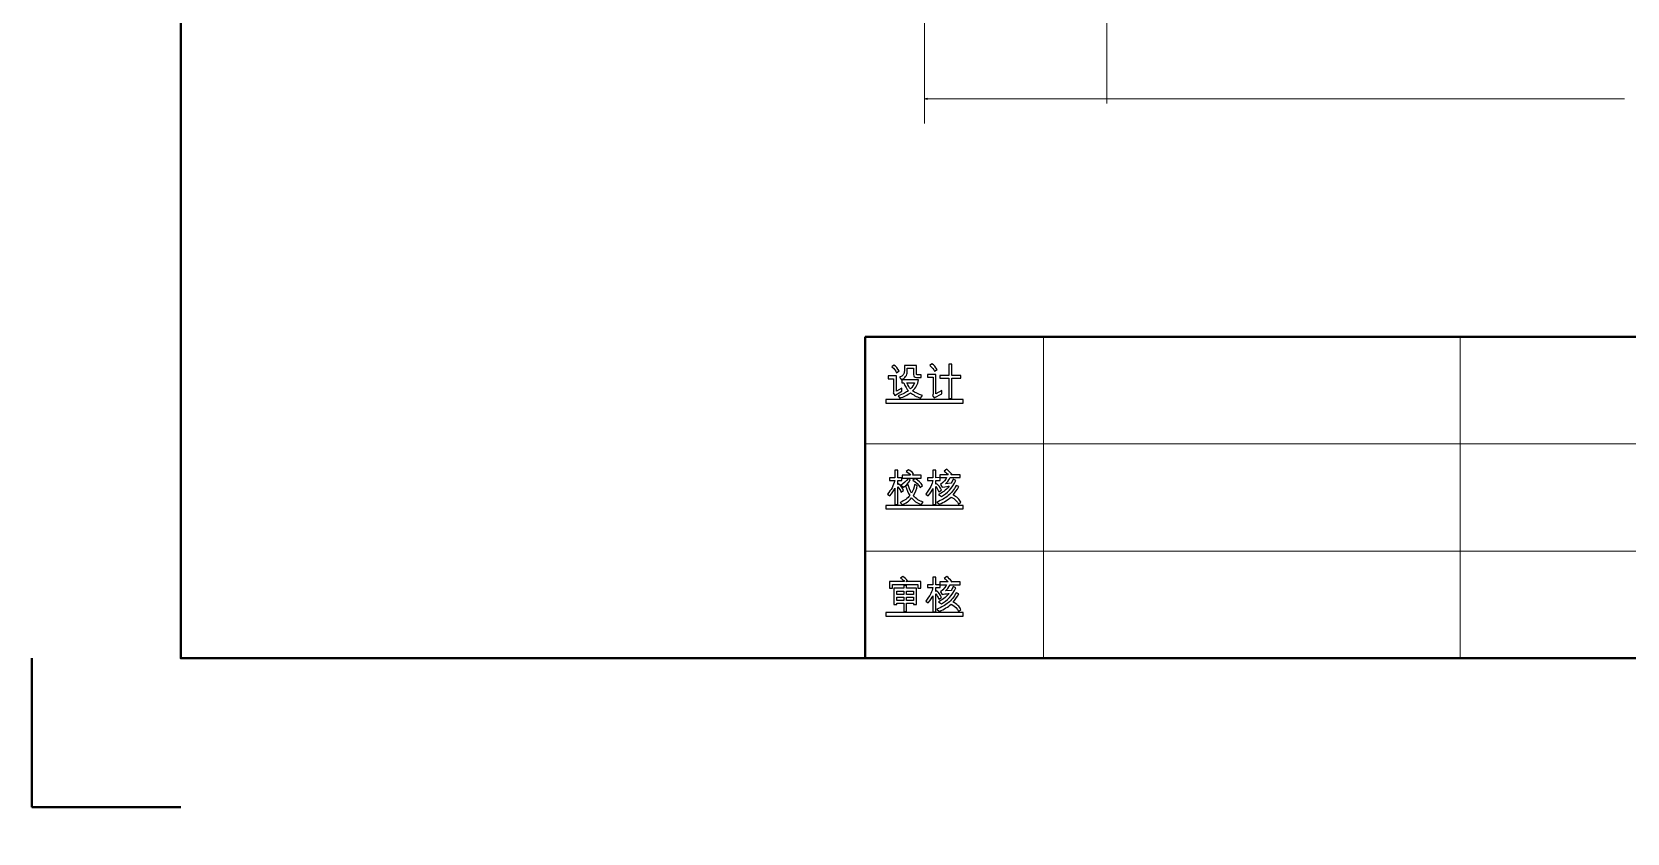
# Model space of a CAD drawing. Header units: millimetres. Extents: x -672 to 672, y -225 to 223.
# Drawn here: x -176.8 to -16, y -225.4 to -144.6 of the extents above; entities that cross this region are included whole.
import ezdxf

# ---------------------------------------------------------------- set-up
doc = ezdxf.new("R2010")
doc.units = ezdxf.units.MM
doc.header["$MEASUREMENT"] = 0
doc.layers.add('layer 1', color=7, linetype='Continuous')

msp = doc.modelspace()

# ---------------------------------------------------------------- hatches: boundary and pattern name
at = {"layer": 'layer 1', "true_color": 0xff0000}
h = msp.add_hatch(color=1, dxfattribs=at)
edge = h.paths.add_edge_path()
edge.add_spline(control_points=[(-86.5911, -151.2864), (-86.5911, -151.2864), (-86.8578, -151.3579), (-86.8578, -151.3579), (-86.8578, -151.3579), (-86.5911, -151.4293), (-86.5911, -151.4293), (-86.5911, -151.4293), (-86.5911, -151.2864), (-86.5911, -151.2864)], knot_values=[0, 0, 0, 0, 0.33333333, 0.33333333, 0.33333333, 0.66666667, 0.66666667, 0.66666667, 1, 1, 1, 1], degree=3, periodic=1)

# ---------------------------------------------------------------- linework, layer by layer
at = {"layer": 'layer 1', "lineweight": 40}
msp.add_open_spline([(123.1599, 207.75), (123.1599, 207.75), (-161.8401, 207.75), (-161.8401, 207.75), (-161.8401, 207.75), (-161.8401, -207.75), (-161.8401, -207.75), (-161.8401, -207.75), (123.1599, -207.75), (123.1599, -207.75), (123.1599, -207.75), (123.1599, 207.75), (123.1599, 207.75)], degree=3, knots=[0, 0, 0, 0, 0.25, 0.25, 0.25, 0.5, 0.5, 0.5, 0.75, 0.75, 0.75, 1, 1, 1, 1], dxfattribs=at)
at = {"layer": 'layer 1', "lineweight": 9}
for points in [[(-68.4578, -48.9807), (-68.4578, -46.8268), (-70.2039, -45.0807), (-72.3578, -45.0807), (-74.5117, -45.0807), (-76.2578, -46.8268), (-76.2578, -48.9807), (-76.2578, -51.1346), (-74.5117, -52.8807), (-72.3578, -52.8807), (-70.2039, -52.8807), (-68.4578, -51.1347), (-68.4578, -48.9808), (-68.4578, 54.4064), (-68.4578, -152.3679), (-68.4578, -48.9807)], [(-68.4578, -121.9807), (-68.4578, -119.8268), (-70.2039, -118.0807), (-72.3578, -118.0807), (-74.5117, -118.0807), (-76.2578, -119.8268), (-76.2578, -121.9807), (-76.2578, -124.1346), (-74.5117, -125.8807), (-72.3578, -125.8807), (-70.2039, -125.8807), (-68.4578, -124.1347), (-68.4578, -121.9808), (-68.4578, -18.5936), (-68.4578, -225.3679), (-68.4578, -121.9807)], [(-69.8578, -121.9807), (-69.8578, -120.6), (-70.9771, -119.4807), (-72.3578, -119.4807), (-73.7385, -119.4807), (-74.8578, -120.6), (-74.8578, -121.9807), (-74.8578, -123.3614), (-73.7385, -124.4807), (-72.3578, -124.4807), (-70.9771, -124.4807), (-69.8578, -123.3615), (-69.8578, -121.9808), (-69.8578, -55.7072), (-69.8578, -188.2543), (-69.8578, -121.9807)]]:
    msp.add_open_spline(points, degree=3, knots=[0, 0, 0, 0, 0.25, 0.25, 0.25, 0.5, 0.5, 0.5, 0.75, 0.75, 0.75, 1, 1, 1, 1.0001, 1.0001, 1.0001, 1.0001], dxfattribs=at)
at = {"layer": 'layer 1', "color": 1, "lineweight": 0}
for points in [[(-86.8578, -117.9807), (-86.8578, -117.9807), (-86.8578, -153.8579), (-86.8578, -153.8579)], [(-16.2609, -151.3579), (-16.2609, -151.3579), (-86.8578, -151.3579), (-86.8578, -151.3579)]]:
    msp.add_open_spline(points, degree=3, dxfattribs=at)
msp.add_open_spline([(-86.5911, -151.2864), (-86.5911, -151.2864), (-86.8578, -151.3579), (-86.8578, -151.3579), (-86.8578, -151.3579), (-86.5911, -151.4293), (-86.5911, -151.4293), (-86.5911, -151.4293), (-86.5911, -151.2864), (-86.5911, -151.2864)], degree=3, knots=[0, 0, 0, 0, 0.33333333, 0.33333333, 0.33333333, 0.66666667, 0.66666667, 0.66666667, 1, 1, 1, 1], dxfattribs=at)
at = {"layer": 'layer 1', "lineweight": 40}
for points in [[(-92.8401, -175.35), (-92.8401, -175.35), (123.1599, -175.35), (123.1599, -175.35)], [(-92.8401, -175.35), (-92.8401, -175.35), (-92.8401, -207.75), (-92.8401, -207.75)], [(-92.8401, -207.75), (-92.8401, -207.75), (123.1599, -207.75), (123.1599, -207.75)]]:
    msp.add_open_spline(points, degree=3, dxfattribs=at)
at = {"layer": 'layer 1', "lineweight": 9}
for points in [[(-74.8401, -175.35), (-74.8401, -175.35), (-74.8401, -207.75), (-74.8401, -207.75)], [(-32.8401, -175.35), (-32.8401, -175.35), (-32.8401, -207.75), (-32.8401, -207.75)], [(-92.8401, -186.15), (-92.8401, -186.15), (123.1599, -186.15), (123.1599, -186.15)], [(-92.8401, -196.95), (-92.8401, -196.95), (123.1599, -196.95), (123.1599, -196.95)]]:
    msp.add_open_spline(points, degree=3, dxfattribs=at)
at = {"layer": 'layer 1'}
for points, knots in [([(-89.4074, -178.7767), (-89.4074, -178.7767), (-89.6524, -178.9666), (-89.6524, -178.9666), (-89.7509, -178.7592), (-89.9156, -178.5622), (-90.1463, -178.3762), (-90.1463, -178.3762), (-89.9389, -178.1999), (-89.9389, -178.1999), (-89.725, -178.3425), (-89.5481, -178.535), (-89.4074, -178.7767)], [0, 0, 0, 0, 0.25, 0.25, 0.25, 0.5, 0.5, 0.5, 0.75, 0.75, 0.75, 1, 1, 1, 1]), ([(-87.1778, -179.4528), (-87.1778, -179.4528), (-87.6678, -179.4528), (-87.6678, -179.4528), (-87.7553, -179.4528), (-87.8253, -179.4249), (-87.8778, -179.3685), (-87.9303, -179.3121), (-87.9569, -179.2427), (-87.9569, -179.1604), (-87.9569, -179.1604), (-87.9569, -178.5265), (-87.9569, -178.5265), (-87.9569, -178.5265), (-88.5778, -178.5265), (-88.5778, -178.5265), (-88.5778, -178.5265), (-88.5778, -178.8889), (-88.5778, -178.8889), (-88.5778, -179.0522), (-88.6342, -179.2065), (-88.7476, -179.3516), (-88.861, -179.4962), (-89.003, -179.6044), (-89.1741, -179.6751), (-89.1741, -179.6751), (-89.3828, -179.4301), (-89.3828, -179.4301), (-89.2564, -179.3873), (-89.1514, -179.3257), (-89.0691, -179.2453), (-88.9868, -179.165), (-88.9336, -179.0904), (-88.9096, -179.0217), (-88.8857, -178.9537), (-88.874, -178.861), (-88.874, -178.745), (-88.874, -178.745), (-88.874, -178.2433), (-88.874, -178.2433), (-88.874, -178.2433), (-87.6607, -178.2433), (-87.6607, -178.2433), (-87.6607, -178.2433), (-87.6607, -179.1228), (-87.6607, -179.1228), (-87.6607, -179.1533), (-87.6393, -179.1682), (-87.5978, -179.1682), (-87.5978, -179.1682), (-87.1778, -179.1682), (-87.1778, -179.1682), (-87.1778, -179.1682), (-87.1778, -179.4528), (-87.1778, -179.4528)], [0, 0, 0, 0, 0.05555556, 0.05555556, 0.05555556, 0.11111111, 0.11111111, 0.11111111, 0.16666667, 0.16666667, 0.16666667, 0.22222222, 0.22222222, 0.22222222, 0.27777778, 0.27777778, 0.27777778, 0.33333333, 0.33333333, 0.33333333, 0.38888889, 0.38888889, 0.38888889, 0.44444444, 0.44444444, 0.44444444, 0.5, 0.5, 0.5, 0.55555556, 0.55555556, 0.55555556, 0.61111111, 0.61111111, 0.61111111, 0.66666667, 0.66666667, 0.66666667, 0.72222222, 0.72222222, 0.72222222, 0.77777778, 0.77777778, 0.77777778, 0.83333333, 0.83333333, 0.83333333, 0.88888889, 0.88888889, 0.88888889, 0.94444444, 0.94444444, 0.94444444, 1, 1, 1, 1]), ([(-85.5794, -178.64), (-85.5794, -178.64), (-85.8244, -178.8266), (-85.8244, -178.8266), (-85.9217, -178.6238), (-86.0869, -178.428), (-86.3196, -178.2394), (-86.3196, -178.2394), (-86.109, -178.0612), (-86.109, -178.0612), (-85.8912, -178.2102), (-85.7149, -178.4034), (-85.5794, -178.64)], [0, 0, 0, 0, 0.25, 0.25, 0.25, 0.5, 0.5, 0.5, 0.75, 0.75, 0.75, 1, 1, 1, 1]), ([(-83.1962, -179.5305), (-83.1962, -179.5305), (-84.1017, -179.5305), (-84.1017, -179.5305), (-84.1017, -179.5305), (-84.1017, -181.5839), (-84.1017, -181.5839), (-84.1017, -181.5839), (-84.3979, -181.5839), (-84.3979, -181.5839), (-84.3979, -181.5839), (-84.3979, -179.5305), (-84.3979, -179.5305), (-84.3979, -179.5305), (-85.304, -179.5305), (-85.304, -179.5305), (-85.304, -179.5305), (-85.304, -179.246), (-85.304, -179.246), (-85.304, -179.246), (-84.3979, -179.246), (-84.3979, -179.246), (-84.3979, -179.246), (-84.3979, -178.0916), (-84.3979, -178.0916), (-84.3979, -178.0916), (-84.1017, -178.0916), (-84.1017, -178.0916), (-84.1017, -178.0916), (-84.1017, -179.246), (-84.1017, -179.246), (-84.1017, -179.246), (-83.1962, -179.246), (-83.1962, -179.246), (-83.1962, -179.246), (-83.1962, -179.5305), (-83.1962, -179.5305)], [0, 0, 0, 0, 0.08333333, 0.08333333, 0.08333333, 0.16666667, 0.16666667, 0.16666667, 0.25, 0.25, 0.25, 0.33333333, 0.33333333, 0.33333333, 0.41666667, 0.41666667, 0.41666667, 0.5, 0.5, 0.5, 0.58333333, 0.58333333, 0.58333333, 0.66666667, 0.66666667, 0.66666667, 0.75, 0.75, 0.75, 0.83333333, 0.83333333, 0.83333333, 0.91666667, 0.91666667, 0.91666667, 1, 1, 1, 1]), ([(-89.1222, -180.8411), (-89.1222, -180.8411), (-89.8462, -181.2494), (-89.8462, -181.2494), (-89.8462, -181.2494), (-90.0167, -181.0005), (-90.0167, -181.0005), (-89.9843, -180.9422), (-89.9674, -180.8839), (-89.9674, -180.8262), (-89.9674, -180.8262), (-89.9674, -179.5688), (-89.9674, -179.5688), (-89.9674, -179.5688), (-90.5184, -179.5688), (-90.5184, -179.5688), (-90.5184, -179.5688), (-90.5184, -179.2862), (-90.5184, -179.2862), (-90.5184, -179.2862), (-89.6712, -179.2862), (-89.6712, -179.2862), (-89.6712, -179.2862), (-89.6712, -180.8184), (-89.6712, -180.8184), (-89.6712, -180.8184), (-89.1222, -180.5222), (-89.1222, -180.5222), (-89.1222, -180.5222), (-89.1222, -180.8411), (-89.1222, -180.8411)], [0, 0, 0, 0, 0.1, 0.1, 0.1, 0.2, 0.2, 0.2, 0.3, 0.3, 0.3, 0.4, 0.4, 0.4, 0.5, 0.5, 0.5, 0.6, 0.6, 0.6, 0.7, 0.7, 0.7, 0.8, 0.8, 0.8, 0.9, 0.9, 0.9, 1, 1, 1, 1]), ([(-87.0507, -181.2572), (-87.0507, -181.2572), (-87.2633, -181.5378), (-87.2633, -181.5378), (-87.6587, -181.3823), (-87.988, -181.1995), (-88.2511, -180.9889), (-88.5648, -181.2079), (-88.9271, -181.3914), (-89.3374, -181.5378), (-89.3374, -181.5378), (-89.4969, -181.2838), (-89.4969, -181.2838), (-89.014, -181.1127), (-88.6731, -180.948), (-88.4734, -180.7899), (-88.629, -180.6304), (-88.7858, -180.3621), (-88.944, -179.9849), (-88.944, -179.9849), (-89.1261, -179.9849), (-89.1261, -179.9849), (-89.1261, -179.9849), (-89.1261, -179.7016), (-89.1261, -179.7016), (-89.1261, -179.7016), (-87.4552, -179.7016), (-87.4552, -179.7016), (-87.5161, -180.1255), (-87.7119, -180.4859), (-88.0418, -180.7821), (-87.8013, -180.9733), (-87.4714, -181.1315), (-87.0507, -181.2572)], [0, 0, 0, 0, 0.09090909, 0.09090909, 0.09090909, 0.18181818, 0.18181818, 0.18181818, 0.27272727, 0.27272727, 0.27272727, 0.36363636, 0.36363636, 0.36363636, 0.45454545, 0.45454545, 0.45454545, 0.54545455, 0.54545455, 0.54545455, 0.63636364, 0.63636364, 0.63636364, 0.72727273, 0.72727273, 0.72727273, 0.81818182, 0.81818182, 0.81818182, 0.90909091, 0.90909091, 0.90909091, 1, 1, 1, 1]), ([(-87.8389, -179.9849), (-87.8389, -179.9849), (-88.6251, -179.9849), (-88.6251, -179.9849), (-88.5033, -180.2668), (-88.3801, -180.4697), (-88.255, -180.5922), (-88.0664, -180.4036), (-87.9277, -180.2014), (-87.8389, -179.9849)], [0, 0, 0, 0, 0.33333333, 0.33333333, 0.33333333, 0.66666667, 0.66666667, 0.66666667, 1, 1, 1, 1]), ([(-85.1063, -181.0939), (-85.1063, -181.0939), (-85.8679, -181.5132), (-85.8679, -181.5132), (-85.8679, -181.5132), (-86.0429, -181.2643), (-86.0429, -181.2643), (-86.0033, -181.2241), (-85.9839, -181.1697), (-85.9839, -181.101), (-85.9839, -181.101), (-85.9839, -179.434), (-85.9839, -179.434), (-85.9839, -179.434), (-86.5517, -179.434), (-86.5517, -179.434), (-86.5517, -179.434), (-86.5517, -179.1494), (-86.5517, -179.1494), (-86.5517, -179.1494), (-85.6896, -179.1494), (-85.6896, -179.1494), (-85.6896, -179.1494), (-85.6896, -181.09), (-85.6896, -181.09), (-85.6896, -181.09), (-85.1063, -180.7711), (-85.1063, -180.7711), (-85.1063, -180.7711), (-85.1063, -181.0939), (-85.1063, -181.0939)], [0, 0, 0, 0, 0.1, 0.1, 0.1, 0.2, 0.2, 0.2, 0.3, 0.3, 0.3, 0.4, 0.4, 0.4, 0.5, 0.5, 0.5, 0.6, 0.6, 0.6, 0.7, 0.7, 0.7, 0.8, 0.8, 0.8, 0.9, 0.9, 0.9, 1, 1, 1, 1]), ([(-90.729, -181.6807), (-90.729, -181.6807), (-82.9512, -181.6807), (-82.9512, -181.6807), (-82.9512, -181.6807), (-82.9512, -182.0342), (-82.9512, -182.0342), (-82.9512, -182.0342), (-90.729, -182.0342), (-90.729, -182.0342), (-90.729, -182.0342), (-90.729, -181.6807), (-90.729, -181.6807)], [0, 0, 0, 0, 0.25, 0.25, 0.25, 0.5, 0.5, 0.5, 0.75, 0.75, 0.75, 1, 1, 1, 1]), ([(-88.9557, -190.8487), (-88.9557, -190.8487), (-89.2156, -190.9932), (-89.2156, -190.9932), (-89.2804, -190.8046), (-89.3893, -190.6354), (-89.5422, -190.4864), (-89.5422, -190.4864), (-89.5422, -192.2597), (-89.5422, -192.2597), (-89.5422, -192.2597), (-89.8346, -192.2597), (-89.8346, -192.2597), (-89.8346, -192.2597), (-89.8346, -190.6153), (-89.8346, -190.6153), (-89.8346, -190.6153), (-89.8423, -190.6153), (-89.8423, -190.6153), (-89.9182, -190.8331), (-90.0828, -191.0846), (-90.3362, -191.3691), (-90.3362, -191.3691), (-90.5845, -191.1987), (-90.5845, -191.1987), (-90.2098, -190.7955), (-89.9622, -190.3418), (-89.8423, -189.8369), (-89.8423, -189.8369), (-90.3874, -189.8369), (-90.3874, -189.8369), (-90.3874, -189.8369), (-90.3874, -189.5576), (-90.3874, -189.5576), (-90.3874, -189.5576), (-89.8346, -189.5576), (-89.8346, -189.5576), (-89.8346, -189.5576), (-89.8346, -188.8038), (-89.8346, -188.8038), (-89.8346, -188.8038), (-89.5422, -188.8038), (-89.5422, -188.8038), (-89.5422, -188.8038), (-89.5422, -189.5537), (-89.5422, -189.5537), (-89.5422, -189.5537), (-89.119, -189.5537), (-89.119, -189.5537), (-89.119, -189.5537), (-89.119, -189.8369), (-89.119, -189.8369), (-89.119, -189.8369), (-89.5422, -189.8369), (-89.5422, -189.8369), (-89.5422, -189.8369), (-89.5383, -190.2375), (-89.5383, -190.2375), (-89.5383, -190.2375), (-89.4528, -190.1675), (-89.4528, -190.1675), (-89.1961, -190.4066), (-89.0302, -190.6335), (-88.9557, -190.8487)], [0, 0, 0, 0, 0.04761905, 0.04761905, 0.04761905, 0.0952381, 0.0952381, 0.0952381, 0.14285714, 0.14285714, 0.14285714, 0.19047619, 0.19047619, 0.19047619, 0.23809524, 0.23809524, 0.23809524, 0.28571429, 0.28571429, 0.28571429, 0.33333333, 0.33333333, 0.33333333, 0.38095238, 0.38095238, 0.38095238, 0.42857143, 0.42857143, 0.42857143, 0.47619048, 0.47619048, 0.47619048, 0.52380952, 0.52380952, 0.52380952, 0.57142857, 0.57142857, 0.57142857, 0.61904762, 0.61904762, 0.61904762, 0.66666667, 0.66666667, 0.66666667, 0.71428571, 0.71428571, 0.71428571, 0.76190476, 0.76190476, 0.76190476, 0.80952381, 0.80952381, 0.80952381, 0.85714286, 0.85714286, 0.85714286, 0.9047619, 0.9047619, 0.9047619, 0.95238095, 0.95238095, 0.95238095, 1, 1, 1, 1]), ([(-88.2796, -189.7799), (-88.4644, -190.0813), (-88.6945, -190.3224), (-88.9706, -190.5032), (-88.9706, -190.5032), (-89.2117, -190.2926), (-89.2117, -190.2926), (-88.9433, -190.148), (-88.7061, -189.9231), (-88.4994, -189.6165), (-88.4994, -189.6165), (-88.2796, -189.7799), (-88.2796, -189.7799)], [0, 0, 0, 0, 0.25, 0.25, 0.25, 0.5, 0.5, 0.5, 0.75, 0.75, 0.75, 1, 1, 1, 1]), ([(-87.1856, -189.5841), (-87.1856, -189.5841), (-89.0924, -189.5841), (-89.0924, -189.5841), (-89.0924, -189.5841), (-89.0957, -189.3015), (-89.0957, -189.3015), (-89.0957, -189.3015), (-88.2472, -189.3015), (-88.2472, -189.3015), (-88.3114, -189.1771), (-88.4611, -189.0514), (-88.6951, -188.9237), (-88.6951, -188.9237), (-88.4695, -188.7526), (-88.4695, -188.7526), (-88.2783, -188.8135), (-88.102, -188.9606), (-87.9413, -189.1952), (-87.9413, -189.1952), (-88.0612, -189.3015), (-88.0612, -189.3015), (-88.0612, -189.3015), (-87.1856, -189.3015), (-87.1856, -189.3015), (-87.1856, -189.3015), (-87.1856, -189.5841), (-87.1856, -189.5841)], [0, 0, 0, 0, 0.11111111, 0.11111111, 0.11111111, 0.22222222, 0.22222222, 0.22222222, 0.33333333, 0.33333333, 0.33333333, 0.44444444, 0.44444444, 0.44444444, 0.55555556, 0.55555556, 0.55555556, 0.66666667, 0.66666667, 0.66666667, 0.77777778, 0.77777778, 0.77777778, 0.88888889, 0.88888889, 0.88888889, 1, 1, 1, 1]), ([(-87.0624, -190.3399), (-87.0624, -190.3399), (-87.2996, -190.5298), (-87.2996, -190.5298), (-87.4487, -190.2452), (-87.6892, -190.0067), (-88.0191, -189.8142), (-88.0191, -189.8142), (-87.7858, -189.6282), (-87.7858, -189.6282), (-87.4461, -189.8291), (-87.205, -190.0664), (-87.0624, -190.3399)], [0, 0, 0, 0, 0.25, 0.25, 0.25, 0.5, 0.5, 0.5, 0.75, 0.75, 0.75, 1, 1, 1, 1]), ([(-85.1329, -190.8091), (-85.1329, -190.8091), (-85.4006, -190.9764), (-85.4006, -190.9764), (-85.4602, -190.7929), (-85.5652, -190.6166), (-85.7162, -190.4481), (-85.7162, -190.4481), (-85.7162, -192.2558), (-85.7162, -192.2558), (-85.7162, -192.2558), (-86.0124, -192.2558), (-86.0124, -192.2558), (-86.0124, -192.2558), (-86.0124, -190.6536), (-86.0124, -190.6536), (-86.0124, -190.6536), (-86.0195, -190.6536), (-86.0195, -190.6536), (-86.0844, -190.8331), (-86.2386, -191.0742), (-86.483, -191.3769), (-86.483, -191.3769), (-86.7202, -191.2019), (-86.7202, -191.2019), (-86.2801, -190.6302), (-86.0435, -190.1714), (-86.0124, -189.8252), (-86.0124, -189.8252), (-86.5439, -189.8252), (-86.5439, -189.8252), (-86.5439, -189.8252), (-86.5439, -189.5504), (-86.5439, -189.5504), (-86.5439, -189.5504), (-86.0124, -189.5504), (-86.0124, -189.5504), (-86.0124, -189.5504), (-86.0124, -188.7869), (-86.0124, -188.7869), (-86.0124, -188.7869), (-85.7162, -188.7908), (-85.7162, -188.7908), (-85.7162, -188.7908), (-85.7162, -189.5504), (-85.7162, -189.5504), (-85.7162, -189.5504), (-85.2528, -189.5465), (-85.2528, -189.5465), (-85.2528, -189.5465), (-85.2528, -189.8252), (-85.2528, -189.8252), (-85.2528, -189.8252), (-85.7194, -189.8252), (-85.7194, -189.8252), (-85.7194, -189.8252), (-85.7194, -190.2109), (-85.7194, -190.2109), (-85.7194, -190.2109), (-85.6041, -190.1558), (-85.6041, -190.1558), (-85.4038, -190.323), (-85.2469, -190.5408), (-85.1329, -190.8091)], [0, 0, 0, 0, 0.04761905, 0.04761905, 0.04761905, 0.0952381, 0.0952381, 0.0952381, 0.14285714, 0.14285714, 0.14285714, 0.19047619, 0.19047619, 0.19047619, 0.23809524, 0.23809524, 0.23809524, 0.28571429, 0.28571429, 0.28571429, 0.33333333, 0.33333333, 0.33333333, 0.38095238, 0.38095238, 0.38095238, 0.42857143, 0.42857143, 0.42857143, 0.47619048, 0.47619048, 0.47619048, 0.52380952, 0.52380952, 0.52380952, 0.57142857, 0.57142857, 0.57142857, 0.61904762, 0.61904762, 0.61904762, 0.66666667, 0.66666667, 0.66666667, 0.71428571, 0.71428571, 0.71428571, 0.76190476, 0.76190476, 0.76190476, 0.80952381, 0.80952381, 0.80952381, 0.85714286, 0.85714286, 0.85714286, 0.9047619, 0.9047619, 0.9047619, 0.95238095, 0.95238095, 0.95238095, 1, 1, 1, 1]), ([(-83.2623, -189.531), (-83.2623, -189.531), (-84.2689, -189.531), (-84.2689, -189.531), (-84.4387, -189.8486), (-84.5904, -190.056), (-84.7245, -190.1519), (-84.7245, -190.1519), (-84.7174, -190.1597), (-84.7174, -190.1597), (-84.7174, -190.1597), (-84.1645, -190.1027), (-84.1645, -190.1027), (-84.0822, -189.9737), (-84.0109, -189.8427), (-83.95, -189.7099), (-83.95, -189.7099), (-83.6901, -189.8369), (-83.6901, -189.8369), (-84.0647, -190.6127), (-84.5456, -191.1507), (-85.1329, -191.4508), (-85.1329, -191.4508), (-85.4291, -191.246), (-85.4291, -191.246), (-85.07, -191.0963), (-84.7155, -190.8176), (-84.3661, -190.4086), (-84.4406, -190.4138), (-84.6766, -190.4488), (-85.0739, -190.5149), (-85.0739, -190.5149), (-85.2301, -190.2375), (-85.2301, -190.2375), (-84.9131, -189.9769), (-84.709, -189.741), (-84.6163, -189.531), (-84.6163, -189.531), (-85.2923, -189.531), (-85.2923, -189.531), (-85.2923, -189.531), (-85.2923, -189.2464), (-85.2923, -189.2464), (-85.2923, -189.2464), (-84.4439, -189.2464), (-84.4439, -189.2464), (-84.532, -189.1376), (-84.6669, -189.0235), (-84.8483, -188.9042), (-84.8483, -188.9042), (-84.6105, -188.7052), (-84.6105, -188.7052), (-84.4244, -188.8381), (-84.2566, -189.0014), (-84.1056, -189.1952), (-84.1056, -189.1952), (-84.1723, -189.2426), (-84.1723, -189.2426), (-84.1723, -189.2426), (-84.1723, -189.2503), (-84.1723, -189.2503), (-84.1723, -189.2503), (-83.2623, -189.2503), (-83.2623, -189.2503), (-83.2623, -189.2503), (-83.2623, -189.531), (-83.2623, -189.531)], [0, 0, 0, 0, 0.04545455, 0.04545455, 0.04545455, 0.09090909, 0.09090909, 0.09090909, 0.13636364, 0.13636364, 0.13636364, 0.18181818, 0.18181818, 0.18181818, 0.22727273, 0.22727273, 0.22727273, 0.27272727, 0.27272727, 0.27272727, 0.31818182, 0.31818182, 0.31818182, 0.36363636, 0.36363636, 0.36363636, 0.40909091, 0.40909091, 0.40909091, 0.45454545, 0.45454545, 0.45454545, 0.5, 0.5, 0.5, 0.54545455, 0.54545455, 0.54545455, 0.59090909, 0.59090909, 0.59090909, 0.63636364, 0.63636364, 0.63636364, 0.68181818, 0.68181818, 0.68181818, 0.72727273, 0.72727273, 0.72727273, 0.77272727, 0.77272727, 0.77272727, 0.81818182, 0.81818182, 0.81818182, 0.86363636, 0.86363636, 0.86363636, 0.90909091, 0.90909091, 0.90909091, 0.95454545, 0.95454545, 0.95454545, 1, 1, 1, 1]), ([(-86.9846, -192.0076), (-86.9846, -192.0076), (-87.1856, -192.2675), (-87.1856, -192.2675), (-87.6095, -192.0951), (-87.9303, -191.8715), (-88.1468, -191.5953), (-88.4086, -191.889), (-88.7197, -192.1184), (-89.0808, -192.2843), (-89.0808, -192.2843), (-89.2856, -192.0432), (-89.2856, -192.0432), (-88.8617, -191.8559), (-88.5415, -191.6278), (-88.325, -191.3581), (-88.5123, -191.0794), (-88.6556, -190.7515), (-88.7541, -190.3742), (-88.7541, -190.3742), (-88.4961, -190.2524), (-88.4961, -190.2524), (-88.4378, -190.5324), (-88.3237, -190.8195), (-88.1539, -191.1131), (-87.9983, -190.8584), (-87.8959, -190.5602), (-87.8467, -190.2187), (-87.8467, -190.2187), (-87.5712, -190.3269), (-87.5712, -190.3269), (-87.6166, -190.6912), (-87.7501, -191.0353), (-87.9718, -191.3581), (-87.6808, -191.6932), (-87.3515, -191.9097), (-86.9846, -192.0076)], [0, 0, 0, 0, 0.08333333, 0.08333333, 0.08333333, 0.16666667, 0.16666667, 0.16666667, 0.25, 0.25, 0.25, 0.33333333, 0.33333333, 0.33333333, 0.41666667, 0.41666667, 0.41666667, 0.5, 0.5, 0.5, 0.58333333, 0.58333333, 0.58333333, 0.66666667, 0.66666667, 0.66666667, 0.75, 0.75, 0.75, 0.83333333, 0.83333333, 0.83333333, 0.91666667, 0.91666667, 0.91666667, 1, 1, 1, 1]), ([(-83.1735, -192.0186), (-83.1735, -192.0186), (-83.4107, -192.2221), (-83.4107, -192.2221), (-83.5248, -191.9434), (-83.7782, -191.7023), (-84.1723, -191.4981), (-84.4569, -191.7645), (-84.8477, -192.0089), (-85.3435, -192.2331), (-85.3435, -192.2331), (-85.5924, -192.0037), (-85.5924, -192.0037), (-85.1219, -191.8164), (-84.7401, -191.5986), (-84.4478, -191.3503), (-84.1548, -191.1021), (-83.8884, -190.7657), (-83.648, -190.3399), (-83.648, -190.3399), (-83.3939, -190.452), (-83.3939, -190.452), (-83.5786, -190.7936), (-83.7679, -191.071), (-83.9617, -191.2836), (-83.5942, -191.4839), (-83.3317, -191.7289), (-83.1735, -192.0186)], [0, 0, 0, 0, 0.11111111, 0.11111111, 0.11111111, 0.22222222, 0.22222222, 0.22222222, 0.33333333, 0.33333333, 0.33333333, 0.44444444, 0.44444444, 0.44444444, 0.55555556, 0.55555556, 0.55555556, 0.66666667, 0.66666667, 0.66666667, 0.77777778, 0.77777778, 0.77777778, 0.88888889, 0.88888889, 0.88888889, 1, 1, 1, 1]), ([(-90.729, -192.3494), (-90.729, -192.3494), (-82.9512, -192.3494), (-82.9512, -192.3494), (-82.9512, -192.3494), (-82.9512, -192.7029), (-82.9512, -192.7029), (-82.9512, -192.7029), (-90.729, -192.7029), (-90.729, -192.7029), (-90.729, -192.7029), (-90.729, -192.3494), (-90.729, -192.3494)], [0, 0, 0, 0, 0.25, 0.25, 0.25, 0.5, 0.5, 0.5, 0.75, 0.75, 0.75, 1, 1, 1, 1]), ([(-87.2141, -200.6732), (-87.2141, -200.6732), (-87.5083, -200.6732), (-87.5083, -200.6732), (-87.5083, -200.6732), (-87.5083, -200.3102), (-87.5083, -200.3102), (-87.5083, -200.3102), (-90.0873, -200.3102), (-90.0873, -200.3102), (-90.0873, -200.3102), (-90.0873, -200.6732), (-90.0873, -200.6732), (-90.0873, -200.6732), (-90.3835, -200.6732), (-90.3835, -200.6732), (-90.3835, -200.6732), (-90.3835, -200.027), (-90.3835, -200.027), (-90.3835, -200.027), (-88.8513, -200.027), (-88.8513, -200.027), (-88.9446, -199.8844), (-89.0795, -199.7703), (-89.2558, -199.6854), (-89.2558, -199.6854), (-89.0373, -199.5221), (-89.0373, -199.5221), (-88.8507, -199.6109), (-88.6899, -199.7522), (-88.5551, -199.946), (-88.5551, -199.946), (-88.6802, -200.0199), (-88.6802, -200.0199), (-88.6802, -200.0199), (-88.6802, -200.027), (-88.6802, -200.027), (-88.6802, -200.027), (-87.2141, -200.027), (-87.2141, -200.027), (-87.2141, -200.027), (-87.2141, -200.6732), (-87.2141, -200.6732)], [0, 0, 0, 0, 0.07142857, 0.07142857, 0.07142857, 0.14285714, 0.14285714, 0.14285714, 0.21428571, 0.21428571, 0.21428571, 0.28571429, 0.28571429, 0.28571429, 0.35714286, 0.35714286, 0.35714286, 0.42857143, 0.42857143, 0.42857143, 0.5, 0.5, 0.5, 0.57142857, 0.57142857, 0.57142857, 0.64285714, 0.64285714, 0.64285714, 0.71428571, 0.71428571, 0.71428571, 0.78571429, 0.78571429, 0.78571429, 0.85714286, 0.85714286, 0.85714286, 0.92857143, 0.92857143, 0.92857143, 1, 1, 1, 1]), ([(-87.6568, -202.3403), (-87.6568, -202.3403), (-87.953, -202.3403), (-87.953, -202.3403), (-87.953, -202.3403), (-87.953, -202.2093), (-87.953, -202.2093), (-87.953, -202.2093), (-88.6478, -202.2093), (-88.6478, -202.2093), (-88.6478, -202.2093), (-88.6478, -203.0292), (-88.6478, -203.0292), (-88.6478, -203.0292), (-88.944, -203.0292), (-88.944, -203.0292), (-88.944, -203.0292), (-88.944, -202.2093), (-88.944, -202.2093), (-88.944, -202.2093), (-89.6408, -202.2093), (-89.6408, -202.2093), (-89.6408, -202.2093), (-89.6408, -202.3403), (-89.6408, -202.3403), (-89.6408, -202.3403), (-89.935, -202.3403), (-89.935, -202.3403), (-89.935, -202.3403), (-89.935, -200.6881), (-89.935, -200.6881), (-89.935, -200.6881), (-88.944, -200.6881), (-88.944, -200.6881), (-88.944, -200.6881), (-88.944, -200.4204), (-88.944, -200.4204), (-88.944, -200.4204), (-88.6478, -200.4204), (-88.6478, -200.4204), (-88.6478, -200.4204), (-88.6478, -200.6881), (-88.6478, -200.6881), (-88.6478, -200.6881), (-87.6568, -200.6881), (-87.6568, -200.6881), (-87.6568, -200.6881), (-87.6568, -202.3403), (-87.6568, -202.3403)], [0, 0, 0, 0, 0.0625, 0.0625, 0.0625, 0.125, 0.125, 0.125, 0.1875, 0.1875, 0.1875, 0.25, 0.25, 0.25, 0.3125, 0.3125, 0.3125, 0.375, 0.375, 0.375, 0.4375, 0.4375, 0.4375, 0.5, 0.5, 0.5, 0.5625, 0.5625, 0.5625, 0.625, 0.625, 0.625, 0.6875, 0.6875, 0.6875, 0.75, 0.75, 0.75, 0.8125, 0.8125, 0.8125, 0.875, 0.875, 0.875, 0.9375, 0.9375, 0.9375, 1, 1, 1, 1]), ([(-88.944, -201.311), (-88.944, -201.311), (-88.944, -200.9714), (-88.944, -200.9714), (-88.944, -200.9714), (-89.6408, -200.9714), (-89.6408, -200.9714), (-89.6408, -200.9714), (-89.6408, -201.311), (-89.6408, -201.311), (-89.6408, -201.311), (-88.944, -201.311), (-88.944, -201.311)], [0, 0, 0, 0, 0.25, 0.25, 0.25, 0.5, 0.5, 0.5, 0.75, 0.75, 0.75, 1, 1, 1, 1]), ([(-87.953, -201.311), (-87.953, -201.311), (-87.953, -200.9714), (-87.953, -200.9714), (-87.953, -200.9714), (-88.6478, -200.9714), (-88.6478, -200.9714), (-88.6478, -200.9714), (-88.6478, -201.311), (-88.6478, -201.311), (-88.6478, -201.311), (-87.953, -201.311), (-87.953, -201.311)], [0, 0, 0, 0, 0.25, 0.25, 0.25, 0.5, 0.5, 0.5, 0.75, 0.75, 0.75, 1, 1, 1, 1]), ([(-85.1329, -201.6091), (-85.1329, -201.6091), (-85.4006, -201.7764), (-85.4006, -201.7764), (-85.4602, -201.5929), (-85.5652, -201.4166), (-85.7162, -201.2481), (-85.7162, -201.2481), (-85.7162, -203.0558), (-85.7162, -203.0558), (-85.7162, -203.0558), (-86.0124, -203.0558), (-86.0124, -203.0558), (-86.0124, -203.0558), (-86.0124, -201.4536), (-86.0124, -201.4536), (-86.0124, -201.4536), (-86.0195, -201.4536), (-86.0195, -201.4536), (-86.0844, -201.6331), (-86.2386, -201.8742), (-86.483, -202.1769), (-86.483, -202.1769), (-86.7202, -202.0019), (-86.7202, -202.0019), (-86.2801, -201.4302), (-86.0435, -200.9714), (-86.0124, -200.6252), (-86.0124, -200.6252), (-86.5439, -200.6252), (-86.5439, -200.6252), (-86.5439, -200.6252), (-86.5439, -200.3504), (-86.5439, -200.3504), (-86.5439, -200.3504), (-86.0124, -200.3504), (-86.0124, -200.3504), (-86.0124, -200.3504), (-86.0124, -199.5869), (-86.0124, -199.5869), (-86.0124, -199.5869), (-85.7162, -199.5908), (-85.7162, -199.5908), (-85.7162, -199.5908), (-85.7162, -200.3504), (-85.7162, -200.3504), (-85.7162, -200.3504), (-85.2528, -200.3465), (-85.2528, -200.3465), (-85.2528, -200.3465), (-85.2528, -200.6252), (-85.2528, -200.6252), (-85.2528, -200.6252), (-85.7194, -200.6252), (-85.7194, -200.6252), (-85.7194, -200.6252), (-85.7194, -201.0109), (-85.7194, -201.0109), (-85.7194, -201.0109), (-85.6041, -200.9558), (-85.6041, -200.9558), (-85.4038, -201.123), (-85.2469, -201.3408), (-85.1329, -201.6091)], [0, 0, 0, 0, 0.04761905, 0.04761905, 0.04761905, 0.0952381, 0.0952381, 0.0952381, 0.14285714, 0.14285714, 0.14285714, 0.19047619, 0.19047619, 0.19047619, 0.23809524, 0.23809524, 0.23809524, 0.28571429, 0.28571429, 0.28571429, 0.33333333, 0.33333333, 0.33333333, 0.38095238, 0.38095238, 0.38095238, 0.42857143, 0.42857143, 0.42857143, 0.47619048, 0.47619048, 0.47619048, 0.52380952, 0.52380952, 0.52380952, 0.57142857, 0.57142857, 0.57142857, 0.61904762, 0.61904762, 0.61904762, 0.66666667, 0.66666667, 0.66666667, 0.71428571, 0.71428571, 0.71428571, 0.76190476, 0.76190476, 0.76190476, 0.80952381, 0.80952381, 0.80952381, 0.85714286, 0.85714286, 0.85714286, 0.9047619, 0.9047619, 0.9047619, 0.95238095, 0.95238095, 0.95238095, 1, 1, 1, 1]), ([(-83.2623, -200.331), (-83.2623, -200.331), (-84.2689, -200.331), (-84.2689, -200.331), (-84.4387, -200.6486), (-84.5904, -200.856), (-84.7245, -200.9519), (-84.7245, -200.9519), (-84.7174, -200.9597), (-84.7174, -200.9597), (-84.7174, -200.9597), (-84.1645, -200.9027), (-84.1645, -200.9027), (-84.0822, -200.7737), (-84.0109, -200.6427), (-83.95, -200.5099), (-83.95, -200.5099), (-83.6901, -200.6369), (-83.6901, -200.6369), (-84.0647, -201.4127), (-84.5456, -201.9507), (-85.1329, -202.2508), (-85.1329, -202.2508), (-85.4291, -202.046), (-85.4291, -202.046), (-85.07, -201.8963), (-84.7155, -201.6176), (-84.3661, -201.2086), (-84.4406, -201.2138), (-84.6766, -201.2488), (-85.0739, -201.3149), (-85.0739, -201.3149), (-85.2301, -201.0375), (-85.2301, -201.0375), (-84.9131, -200.7769), (-84.709, -200.541), (-84.6163, -200.331), (-84.6163, -200.331), (-85.2923, -200.331), (-85.2923, -200.331), (-85.2923, -200.331), (-85.2923, -200.0464), (-85.2923, -200.0464), (-85.2923, -200.0464), (-84.4439, -200.0464), (-84.4439, -200.0464), (-84.532, -199.9376), (-84.6669, -199.8235), (-84.8483, -199.7042), (-84.8483, -199.7042), (-84.6105, -199.5052), (-84.6105, -199.5052), (-84.4244, -199.6381), (-84.2566, -199.8014), (-84.1056, -199.9952), (-84.1056, -199.9952), (-84.1723, -200.0426), (-84.1723, -200.0426), (-84.1723, -200.0426), (-84.1723, -200.0503), (-84.1723, -200.0503), (-84.1723, -200.0503), (-83.2623, -200.0503), (-83.2623, -200.0503), (-83.2623, -200.0503), (-83.2623, -200.331), (-83.2623, -200.331)], [0, 0, 0, 0, 0.04545455, 0.04545455, 0.04545455, 0.09090909, 0.09090909, 0.09090909, 0.13636364, 0.13636364, 0.13636364, 0.18181818, 0.18181818, 0.18181818, 0.22727273, 0.22727273, 0.22727273, 0.27272727, 0.27272727, 0.27272727, 0.31818182, 0.31818182, 0.31818182, 0.36363636, 0.36363636, 0.36363636, 0.40909091, 0.40909091, 0.40909091, 0.45454545, 0.45454545, 0.45454545, 0.5, 0.5, 0.5, 0.54545455, 0.54545455, 0.54545455, 0.59090909, 0.59090909, 0.59090909, 0.63636364, 0.63636364, 0.63636364, 0.68181818, 0.68181818, 0.68181818, 0.72727273, 0.72727273, 0.72727273, 0.77272727, 0.77272727, 0.77272727, 0.81818182, 0.81818182, 0.81818182, 0.86363636, 0.86363636, 0.86363636, 0.90909091, 0.90909091, 0.90909091, 0.95454545, 0.95454545, 0.95454545, 1, 1, 1, 1]), ([(-88.944, -201.9241), (-88.944, -201.9241), (-88.944, -201.5942), (-88.944, -201.5942), (-88.944, -201.5942), (-89.6408, -201.5942), (-89.6408, -201.5942), (-89.6408, -201.5942), (-89.6408, -201.9241), (-89.6408, -201.9241), (-89.6408, -201.9241), (-88.944, -201.9241), (-88.944, -201.9241)], [0, 0, 0, 0, 0.25, 0.25, 0.25, 0.5, 0.5, 0.5, 0.75, 0.75, 0.75, 1, 1, 1, 1]), ([(-87.953, -201.9241), (-87.953, -201.9241), (-87.953, -201.5942), (-87.953, -201.5942), (-87.953, -201.5942), (-88.6478, -201.5942), (-88.6478, -201.5942), (-88.6478, -201.5942), (-88.6478, -201.9241), (-88.6478, -201.9241), (-88.6478, -201.9241), (-87.953, -201.9241), (-87.953, -201.9241)], [0, 0, 0, 0, 0.25, 0.25, 0.25, 0.5, 0.5, 0.5, 0.75, 0.75, 0.75, 1, 1, 1, 1]), ([(-83.1735, -202.8186), (-83.1735, -202.8186), (-83.4107, -203.0221), (-83.4107, -203.0221), (-83.5248, -202.7434), (-83.7782, -202.5023), (-84.1723, -202.2981), (-84.4569, -202.5645), (-84.8477, -202.8089), (-85.3435, -203.0331), (-85.3435, -203.0331), (-85.5924, -202.8037), (-85.5924, -202.8037), (-85.1219, -202.6164), (-84.7401, -202.3986), (-84.4478, -202.1503), (-84.1548, -201.9021), (-83.8884, -201.5657), (-83.648, -201.1399), (-83.648, -201.1399), (-83.3939, -201.252), (-83.3939, -201.252), (-83.5786, -201.5936), (-83.7679, -201.871), (-83.9617, -202.0836), (-83.5942, -202.2839), (-83.3317, -202.5289), (-83.1735, -202.8186)], [0, 0, 0, 0, 0.11111111, 0.11111111, 0.11111111, 0.22222222, 0.22222222, 0.22222222, 0.33333333, 0.33333333, 0.33333333, 0.44444444, 0.44444444, 0.44444444, 0.55555556, 0.55555556, 0.55555556, 0.66666667, 0.66666667, 0.66666667, 0.77777778, 0.77777778, 0.77777778, 0.88888889, 0.88888889, 0.88888889, 1, 1, 1, 1]), ([(-90.729, -203.1494), (-90.729, -203.1494), (-82.9512, -203.1494), (-82.9512, -203.1494), (-82.9512, -203.1494), (-82.9512, -203.5029), (-82.9512, -203.5029), (-82.9512, -203.5029), (-90.729, -203.5029), (-90.729, -203.5029), (-90.729, -203.5029), (-90.729, -203.1494), (-90.729, -203.1494)], [0, 0, 0, 0, 0.25, 0.25, 0.25, 0.5, 0.5, 0.5, 0.75, 0.75, 0.75, 1, 1, 1, 1])]:
    msp.add_open_spline(points, degree=3, knots=knots, dxfattribs=at)
at = {"layer": 'layer 1', "color": 8, "lineweight": 40}
for points in [[(-176.8401, -207.75), (-176.8401, -207.75), (-176.8401, -222.75), (-176.8401, -222.75)], [(-176.8401, -222.75), (-176.8401, -222.75), (-161.8401, -222.75), (-161.8401, -222.75)]]:
    msp.add_open_spline(points, degree=3, dxfattribs=at)

doc.saveas('drawing.dxf')
